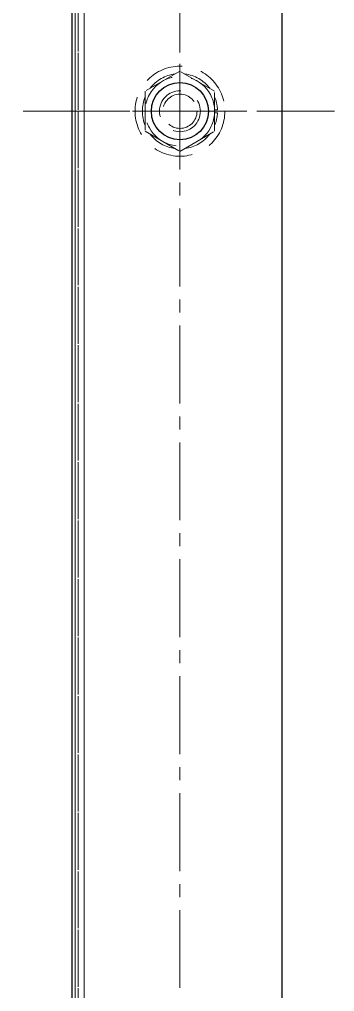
# Model space of a CAD drawing. Header units: millimetres. Extents: x 0 to 51411, y 0 to 16902.
# Drawn here: x 6710.4 to 6787.5, y 7827 to 8064.6 of the extents above; entities that cross this region are included whole.
import ezdxf

# ---------------------------------------------------------------- set-up
doc = ezdxf.new("R2010")
doc.units = ezdxf.units.MM
doc.linetypes.add('CENTER2', pattern=[28.575, 19.05, -3.175, 3.175, -3.175])
doc.linetypes.add('HIDDEN2', pattern=[4.7625, 3.175, -1.5875])
for name, color, linetype, lineweight in [('01_外形線', 7, 'Continuous', 25), ('03_かくれ線', 6, 'HIDDEN2', 13), ('04_中心線', 1, 'CENTER2', 9)]:
    doc.layers.add(name, color=color, linetype=linetype, lineweight=lineweight)
doc.layers.add('10_補助線', color=8, linetype='Continuous', lineweight=13, plot=False)

# ---------------------------------------------------------------- blocks, each defined once
blk = doc.blocks.new('*U403')
at = {"layer": '04_中心線', "color": 0, "linetype": 'CENTER2', "transparency": 16777216}
for p, q in [((0, 1.4), (0, 10.5)), ((-10.5, 0), (-1.4, 0)), ((1.4, 0), (10.5, 0)), ((0, -10.5), (0, -1.4))]:
    blk.add_line(p, q, dxfattribs=at)
at = {"layer": '04_中心線', "color": 0, "linetype": 'Continuous', "transparency": 16777216}
for p, q in [((-0.7, 0), (0.7, 0)), ((0, -0.7), (0, 0.7))]:
    blk.add_line(p, q, dxfattribs=at)
blk = doc.blocks.new('*U395')
at = {"layer": '04_中心線', "color": 0, "linetype": 'CENTER2', "transparency": 16777216}
for p, q in [((0, 2.2), (0, 11.59)), ((-11.59, 0), (-2.2, 0)), ((2.2, 0), (11.59, 0)), ((0, -11.59), (0, -2.2))]:
    blk.add_line(p, q, dxfattribs=at)
at = {"layer": '04_中心線', "color": 0, "linetype": 'Continuous', "transparency": 16777216}
for p, q in [((-1.1, 0), (1.1, 0)), ((0, -1.1), (0, 1.1))]:
    blk.add_line(p, q, dxfattribs=at)

msp = doc.modelspace()

# ---------------------------------------------------------------- linework, layer by layer
at = {"layer": '01_外形線'}
for p, q in [((6774.66, 7591.63), (6774.66, 8492.746)), ((6723.223, 8442.188), (6723.223, 7642.188))]:
    msp.add_line(p, q, dxfattribs=at)
msp.add_lwpolyline([(6774.66, 7591.63), (6774.723, 7591.566), (6774.723, 8492.809), (6774.66, 8492.746)], dxfattribs=at)
msp.add_circle((6749.66, 8042.188), 7, dxfattribs=at)
at = {"layer": '03_かくれ線', "ltscale": 3}
msp.add_line((6724.723, 8442.188), (6724.723, 7642.188), dxfattribs=at)
msp.add_lwpolyline([(6774.66, 8492.746), (6728.258, 8446.345, -0.6681786), (6724.723, 8437.809), (6724.723, 7646.566, -0.6681786), (6728.258, 7638.031), (6774.66, 7591.63)], format="xyb", dxfattribs=at)
msp.add_lwpolyline([(6741.16, 8047.095), (6741.16, 8037.28), (6749.66, 8032.373), (6758.16, 8037.28), (6758.16, 8047.095), (6749.66, 8052.003)], close=True, dxfattribs=at)
for points in [[(6758.16, 8042.563), (6758.852, 8042.563)], [(6758.16, 8041.813), (6758.852, 8041.813)]]:
    msp.add_lwpolyline(points, dxfattribs=at)
for radius in [11, 8.5, 5, 4.188]:
    msp.add_circle((6749.66, 8042.188), radius, dxfattribs=at)
for start, end in [(97.50502, 142.49498), (37.50502, 82.49498), (157.50502, 202.49498), (2.33607, 22.49498), (337.50502, 357.66393), (217.50502, 262.49498), (277.50502, 322.49498)]:
    msp.add_arc((6749.66, 8042.188), 9.2, start, end, dxfattribs=at)
at = {"layer": '04_中心線'}
for p, q in [((6749.66, 7742.188), (6749.66, 8342.188)), ((6787.519, 8042.188), (6710.364, 8042.188)), ((6718.382, 8042.188), (6780.699, 8042.188))]:
    msp.add_line(p, q, dxfattribs=at)
at = {"layer": '10_補助線'}
for p, q in [((6726.223, 8445.37), (6726.223, 7640.066)), ((6723.973, 8442.188), (6723.973, 7642.188))]:
    msp.add_line(p, q, dxfattribs=at)

# ---------------------------------------------------------------- block references
at = {"layer": '04_中心線', "linetype": 'CENTER2', "rotation": 89.99999999999999}
for name in ['*U395', '*U403']:
    msp.add_blockref(name, (6749.66, 8042.188), dxfattribs=at)

doc.saveas('drawing.dxf')
